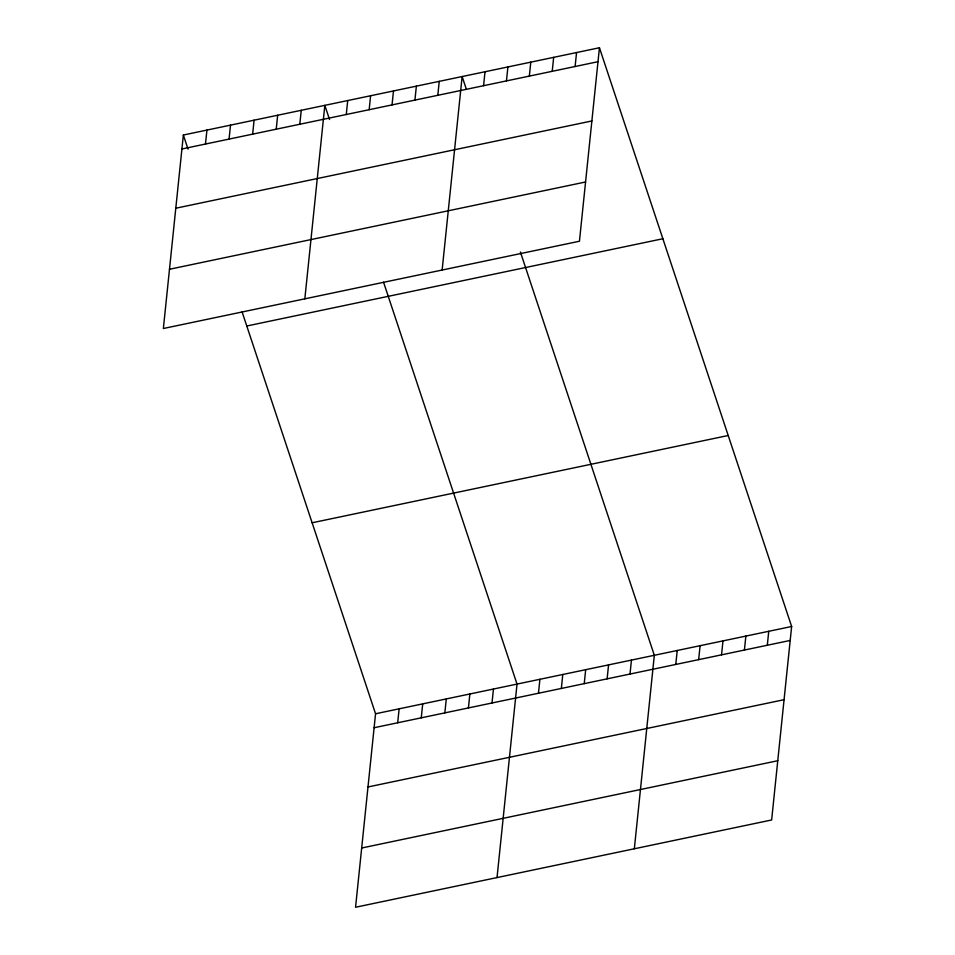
<?xml version="1.0" encoding="UTF-8"?>
<svg xmlns="http://www.w3.org/2000/svg" width="955" height="955" viewBox="0 0 955 955"><rect width="100%" height="100%" fill="white"/><g stroke="black" fill="none" stroke-linecap="round" stroke-linejoin="round"><path stroke-width="1.43" d="M183.36 135.025L163.365 328.508L579.446 241.233L599.442 47.75L183.36 135.025L188.051 149.171M205.492 144.026L206.937 130.071M229.069 139.084L230.513 125.129M252.645 134.142L254.09 120.187M276.222 129.2L277.666 115.245M299.81 124.246L301.243 110.291M304.836 298.831L324.831 105.348L329.523 119.494M346.271 114.505L347.716 100.55M369.155 109.706L370.6 95.751M392.039 104.907L393.484 90.952M414.924 100.108L416.368 86.153M437.808 95.309L439.252 81.354M242.081 311.855L375.554 713.767L355.558 907.25L771.64 819.975L791.635 626.492L599.442 47.75M442.141 270.038L462.136 76.555L466.362 89.281M397.686 722.78L399.13 708.825M483.576 85.699L485.021 71.744M421.262 717.826L422.707 703.871M506.46 80.9L507.905 66.946M444.839 712.884L446.283 698.929M529.345 76.102L530.789 62.147M468.428 707.942L469.86 693.987M552.229 71.303L553.673 57.348M492.004 702.987L493.437 689.033M575.113 66.504L576.557 52.549M497.03 877.573L517.025 684.09L383.552 282.191M538.465 693.246L539.909 679.292M561.349 688.448L562.793 674.493M584.233 683.649L585.678 669.694M607.117 678.85L608.562 664.895M630.002 674.051L631.446 660.096M634.335 848.78L654.33 655.297L520.391 251.977M675.77 664.453L677.214 650.498M698.654 659.642L700.099 645.699M721.538 654.843L722.983 640.889M744.423 650.045L745.867 636.09M767.307 645.246L768.751 631.291M181.916 148.98L597.997 61.705M175.792 208.226L591.885 120.951M169.489 269.262L585.57 181.987M246.784 326.001L662.865 238.738M312.13 522.779L728.211 435.504M375.554 713.767L791.635 626.492M374.109 727.722L790.191 640.447M367.985 786.968L784.079 699.693M361.682 848.004L777.764 760.729"/></g></svg>
